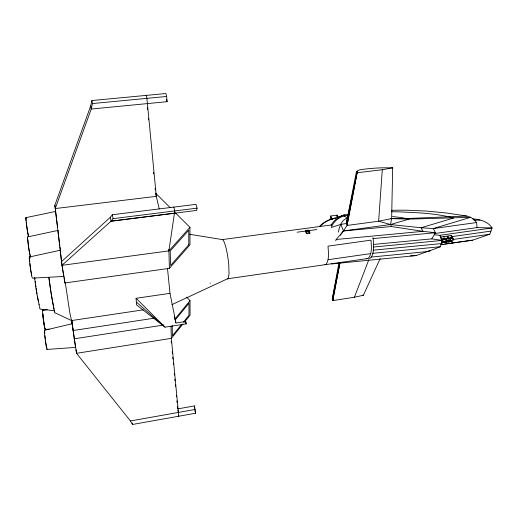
<?xml version="1.0" encoding="UTF-8"?>
<svg xmlns="http://www.w3.org/2000/svg" width="518" height="518" viewBox="0 0 518 518"><rect width="100%" height="100%" fill="white"/><g stroke="black" fill="none" stroke-linecap="round" stroke-linejoin="round"><path stroke-width="0.78" d="M27.732 240.08A10.477 0.531 81.6 0 1 27.635 236.907L57.945 230.432L59.803 245.636M373.342 244.457L431.766 238.869L435.45 232.705L422.921 231.345L391.453 226.528L390.514 224.547L391.634 218.615L392.683 167.819L382.012 167.813A174.1 126.962 16.7 0 0 362.231 169.438L359.078 170.053L356.494 171.322L346.302 223.562L347.112 225.453L340.345 235.301M392.683 167.819L382.297 169.71L378.639 221.205L347.112 225.453L357.155 172.753L356.494 171.322L357.226 171.633L347.351 223.459L347.811 224.514M324.825 264.73L326.165 264.322C329.59 259.006 328.321 252.117 328.017 246.141L371.03 240.138C371.315 246.095 372.416 253.198 368.44 258.21L366.362 258.806M306.002 230.452L307.161 233.501L306.002 230.452L308.171 230.16L309.337 233.204L308.171 230.16M306.015 231.151L306.086 230.672L308.255 230.38L308.184 230.86M146.173 95.403L146.905 98.355L156.306 196.348L55.238 208.56L91.226 109.039L90.682 105.963L54.843 205.232L61.959 265.333L64.879 282.957L169.399 268.356L168.913 250.874L174.767 210.936L173.815 207.103M330.096 219.567L330.698 216.006L337.147 215.158L338.027 217.249M331.086 219.522L331.442 217.411M336.901 216.582L337.147 215.158M380.212 258.476L363.371 295.247L354.409 297.248L332.789 300.589L332.258 299.197L338.953 262.632M339.983 262.859L332.789 300.589L333.424 299.721L333.029 298.685L339.776 263.254M333.029 298.685L332.258 299.197L339.672 263.209M61.519 261.59L110.334 217.275L112.354 214.73L196.044 204.345L197.08 208.145L196.6 210.431L111.027 221.192L61.959 265.333L168.913 250.874L189.938 227.331L175.278 212.756M357.226 171.633L346.302 223.562L340.766 224.372L331.267 227.473C333.806 220.428 341.006 215.443 348.465 215.326M441.666 239.484L452.369 237.801L441.459 238.999M90.689 106.009L91.893 100.544L165.851 93.531L166.654 96.471L167.1 101.683L91.226 109.039L92.437 103.561L91.893 100.544M338.409 232.103C339.458 226.593 341.472 219.626 347.675 217.994L343.842 215.941L344.198 214.938L347.999 214.433M371.212 257.077L427.991 251.489L440.468 246.71L442.443 240.404L439.801 235.327L434.207 234.758M335.768 240.818L336.182 239.484L343.531 230.937L390.514 224.547L408.974 219.127L470.642 217.314L474.099 219.587L476.631 222.539L477.052 227.59L492.1 227.952L489.788 234.233L472.649 240.164L440.818 244.736M171.859 304.668L228.147 278.477L229.034 273.899L228.788 265.229A19.82 3.199 82.1 0 0 222.3 239.588L189.627 234.285M354.409 297.248L368.797 259.764M451.288 235.981L451.819 236.467L451.463 237.024M450.777 240.08L450.375 240.061M331.041 225.259C333.838 220.241 338.791 216.699 344.198 214.938C336.033 218.091 326.379 219.535 320.137 226.301M332.388 218.7L331.52 219.276L332.983 219.082M110.334 217.275L111.027 221.205L113.06 218.654L197.08 208.145M182.971 323.964L171.341 338.358L76.522 353.308L72.831 328.185L74.339 339.387M184.486 322.086L190.048 315.203L190.028 300.66L186.733 297.151M181.455 324.598L172.423 335.768L172.151 325.395M183.463 322.118L188.986 315.294L188.953 303.244L175.168 320.059M174.961 319.023L190.028 300.66M169.399 268.356L189.957 244.846L189.938 227.331M441.634 239.789L441.427 238.85M452.751 238.545L453.244 239.141L452.959 239.763M319.302 226.541C323.782 222.034 329.701 218.531 336.163 218.227M332.258 299.197L332.692 298.841M346.93 223.09L346.302 223.562L347.351 223.459M427.991 251.489L430.07 250.595L416.012 255.581L331.773 263.927L333.268 263.39M452.22 237.509L452.279 238.079M451.197 240.656L451.262 241.226L451.197 240.656L441.278 242.035M451.793 241.634L452.214 242.288L451.929 242.91M44.47 330.316L72.378 323.692M42.618 310.69L47.313 309.596M29.364 256.993L60.295 250.233L61.364 259.861M25.984 217.631L55.698 211.435M392.534 216.505L402.246 217.709L408.974 219.127L391.634 218.615L378.639 221.205L390.514 224.547L421.108 227.752L433.307 228.555L476.631 222.539M195.254 409.44L130.419 420.959L132.466 424.469L195.577 413.235L194.477 405.931L177.661 408.89M74.126 338.824L163.798 325.013M169.995 293.337L175.984 323.025L185.671 321.529L186.169 323.899L165.067 327.156L136.551 304.908L136.066 298.29L169.995 293.337L167.476 268.337M154.118 318.207L73.116 330.51L71.562 320.13M48.873 277.648A29.779 1.14 82.1 0 0 51.107 293.382L54.681 312.6A29.779 1.14 82.1 0 0 55.012 312.807L71.503 320.564L143.266 309.848M441.349 242.683L451.262 241.226M366.886 258.657L227.35 278.82A19.82 3.199 82.1 0 0 228.147 278.477M210.094 283.119L210.489 283.061M442.987 238.662L445.35 238.325M446.924 238.105L448.497 237.879M450.071 237.658L451.651 237.432M441.75 239.724L452.849 238.144M441.744 239.873L443.324 239.646M444.897 239.42L446.477 239.199M448.841 238.863L450.414 238.636A0.978 0.408 81.7 0 0 450.11 239.109M443.11 239.853L441.686 240.093M445.37 239.536L446.872 239.322M448.374 239.109L450.628 238.785M453.036 239.471L489.788 234.233M441.757 241.394L443.259 241.181M445.519 240.857L447.021 240.643M449.274 240.32L450.777 240.106M442.592 241.407L444.191 241.181M446.594 240.838L448.193 240.611M441.971 241.686L453.069 240.106M441.964 241.822L444.327 241.479M445.907 241.258L450.634 240.579M441.556 242.767L451.825 241.297M441.375 243.117L442.871 242.903M444.373 242.689L446.62 242.366M448.115 242.152L449.611 241.938M328.043 259.719L370.733 253.6M440.805 244.619L443.207 244.269M444.807 244.043L450.414 243.24M452.02 243.007L472.649 240.164M439.801 235.327L492.1 227.952C488.008 221.309 479.681 219.373 472.442 218.829M440.404 237.043L451.431 235.483M443.214 236.966L444.716 236.752M446.963 236.435L448.465 236.221M451.456 236.707L490.941 231.106M443.363 238.286L444.865 238.073M447.112 237.756L448.614 237.542M434.181 233.605L477.052 227.59M222.3 239.588L331.805 224.903M297.164 232.2L305.918 231.022M308.087 230.73L316.835 229.552M305.219 231.119L306.196 231.397M308.365 231.106L309.116 231.002L310.088 233.106L306.455 233.599L305.497 231.494M111.027 221.205L174.43 213.222M357.155 172.753L382.297 169.71M373.122 250.194L441.453 243.57M372.397 253.354L440.468 246.71M92.437 103.561L166.654 96.471M373.497 247.041L442.443 240.404L431.766 238.869M336.182 239.484L422.921 231.345L421.108 227.752L453.736 217.994C435.845 213.228 416.906 212.658 398.465 211.83A279.778 224.242 26.1 0 0 391.524 211.797M372.986 238.604L435.45 232.705L433.307 228.555L470.642 217.314L466.757 216.045L446.639 213.021L426.728 211.079L407.038 210.217A340.009 275.77 31.2 0 0 391.627 210.314M391.453 226.528L343.531 230.937L340.766 224.372M46.983 349.436L75.647 347.403L75.479 346.626M45.228 329.435L49.236 329.17M466.757 216.045L407.122 218.512L390.533 218.512L391.634 218.615M410.398 255.866L416.012 255.581M473.905 220.234L480.056 220.079M362.619 295.176L363.371 295.247M71.503 320.564L69.677 311.953L65.281 282.601M136.409 302.136L165.067 327.156L136.066 298.29M155.568 193.149L170.208 207.712M130.419 420.959L76.522 353.308L76.081 349.689M308.832 230.627L309.116 231.002M330.698 216.006L331.85 218.797M57.945 230.432L58.081 230.84M39.025 304.131L39.135 304.493M441.679 239.083L441.737 239.452M166.505 99.475L167.1 101.683M54.021 309.129L53.231 305.413M186.169 323.899L185.671 321.529M174.249 316.427L175.019 319.567M175.408 321.141L175.796 322.714M155.717 193.79L159.207 208.883M168.583 249.443L168.913 250.874M194.956 410.424L195.577 413.235M177.952 410.301L178.399 412.47M178.632 415.643L178.749 416.226L171.341 338.358L171.011 326.321M37.723 297.863L38.364 301.223M112.354 214.73L113.06 218.654M52.13 299.242L53.076 304.642M37.031 293.816L36.778 292.307A20.798 1.127 82.1 0 1 36.195 288.487M37.413 296.082L37.6 297.19M132.232 423.025L132.466 424.469M54.843 205.232L55.724 210.664M75.207 345.085L74.45 340.151M62.995 271.192L63.986 276.457L32.453 278.121A10.69 0.622 82 0 1 30.193 266.718A10.69 0.622 82 0 1 29.63 257.232M51.088 292.683L52.027 298.595M59.997 246.982L60.347 249.307M62.536 268.182L62.892 270.532M71.717 320.409L72.624 326.515M57.291 224.747L57.673 227.396M62.024 264.666L62.419 267.398M57.194 224.087L55.679 211.823M61.448 260.515L61.927 263.979M71.957 321.011L72.76 327.629M64.232 277.551L64.879 282.957M72.747 327.454L72.416 324.456M147.365 107.828L147.52 109.44M148.368 118.292L148.524 119.904M153.555 172.222L153.71 173.834M155.109 188.319L155.258 189.931M171.212 341.31L171.361 342.916M172.209 351.767L172.364 353.373M172.747 357.401L172.902 359.006M173.284 363.034L173.439 364.64M174.281 373.491L174.436 375.097M174.819 379.124L174.974 380.73M175.356 384.751L175.511 386.363M176.353 395.215L176.508 396.82M176.891 400.848L177.046 402.454M177.428 406.475L177.583 408.087M194.477 405.931L194.671 408.21M50.978 291.99A27.752 1.062 82.1 0 1 49.009 278.056M54.416 310.599A27.752 1.062 82.1 0 0 54.727 310.813L40.307 309.084A24.016 1.308 82.1 0 1 39.938 308.883L36.759 293.402A24.016 1.308 82.1 0 1 34.57 277.713M35.969 286.927A20.798 1.127 82.1 0 1 35.638 284.563M35.425 282.983A20.798 1.127 82.1 0 1 35.224 281.429M34.939 279.144A20.798 1.127 82.1 0 1 34.764 277.654M43.253 310.133A9.337 0.531 82.5 0 1 43.026 309.44M43.324 310.127A9.337 0.473 82.1 0 1 43.111 309.427M42.754 314.135A9.518 0.544 82.6 0 0 44.237 325.686A9.518 0.544 82.6 0 0 45.293 328.813A9.518 0.492 82.2 0 1 43.596 321.115A9.518 0.492 82.2 0 1 42.754 310.761M44.742 327A7.615 0.395 82.2 0 1 44.516 325.99M44.25 324.572A7.615 0.395 82.2 0 1 43.402 318.926M43.169 317.016A7.615 0.395 82.2 0 1 42.884 313.96M46.918 347.487A7.77 0.408 82.3 0 1 46.639 347.008M46.413 346.018A7.77 0.408 82.3 0 1 45.953 343.466M45.849 342.858A7.77 0.408 82.3 0 1 45.558 340.902M45.286 338.876A7.77 0.408 82.3 0 1 44.917 335.716M44.749 333.741A7.77 0.408 82.3 0 1 44.846 332.239M47.183 348.711A9.712 0.563 82.7 0 1 45.26 339.912A9.712 0.563 82.7 0 1 44.904 330.989M28.484 236.687A10.276 0.57 81.9 0 1 26.412 223.957A10.276 0.57 81.9 0 1 26.25 217.987M28.289 234.907A8.223 0.46 81.9 0 1 27.797 232.543M27.694 231.947A8.223 0.46 81.9 0 1 26.755 225.725M26.671 225.039A8.223 0.46 81.9 0 1 26.353 222.041M28.743 235.625A8.223 0.46 81.9 0 1 28.509 235.69M26.062 220.59A10.276 0.505 81.5 0 1 26.172 217.994M29.468 260.405A10.69 0.557 81.6 0 1 29.824 258.197M31.773 275.136A8.553 0.499 82 0 1 31.488 273.886M31.384 273.374A8.553 0.499 82 0 1 30.944 270.888M30.827 270.195A8.553 0.499 82 0 1 29.947 263.675M29.766 261.849A8.553 0.499 82 0 1 29.733 259.097M30.478 257.381A10.477 0.596 81.9 0 1 28.432 246.199A10.477 0.596 81.9 0 1 27.707 236.894M30.374 255.562A8.379 0.479 81.9 0 1 29.396 251.657M29.286 251.023A8.379 0.479 81.9 0 1 28.84 248.232M28.736 247.507A8.379 0.479 81.9 0 1 28.27 243.946M28.199 243.292A8.379 0.479 81.9 0 1 27.927 240.164M372.941 237.665A19.088 6.19 82.1 0 1 373.601 244.813C373.439 249.223 373.75 254.383 370.616 257.899A19.088 6.19 82.1 0 1 369.043 258.346M451.12 235.955A0.984 0.414 81.8 0 1 451.722 235.722A0.984 0.414 81.8 0 1 451.89 237.218A0.984 0.414 81.8 0 1 451.23 236.933M450.938 240.112A0.978 0.408 81.7 0 1 450.407 240.443M452.538 238.623A0.984 0.414 81.7 0 1 453.036 238.248A0.984 0.414 81.7 0 1 453.392 239.478A0.984 0.414 81.7 0 1 452.952 240.067M451.929 243.207A0.984 0.414 81.6 0 0 452.331 242.884A0.984 0.414 81.6 0 0 452.24 241.809L452.156 241.602A0.984 0.414 81.6 0 0 451.56 241.569M440.624 237.652A1.884 0.764 81.7 0 1 441.323 238.999M337.069 216.252A1.994 0.589 82.6 0 1 337.373 216.246M337.535 216.44A1.994 0.589 82.6 0 1 337.84 217.159M440.475 237.82A1.729 0.706 81.7 0 1 440.663 238.002M188.792 244.703L170.584 265.494L170.202 251.003L188.753 230.193L188.792 244.703M308.093 231.009L306.682 231.203L306.857 231.669L308.268 231.475L308.093 231.009"/></g></svg>
